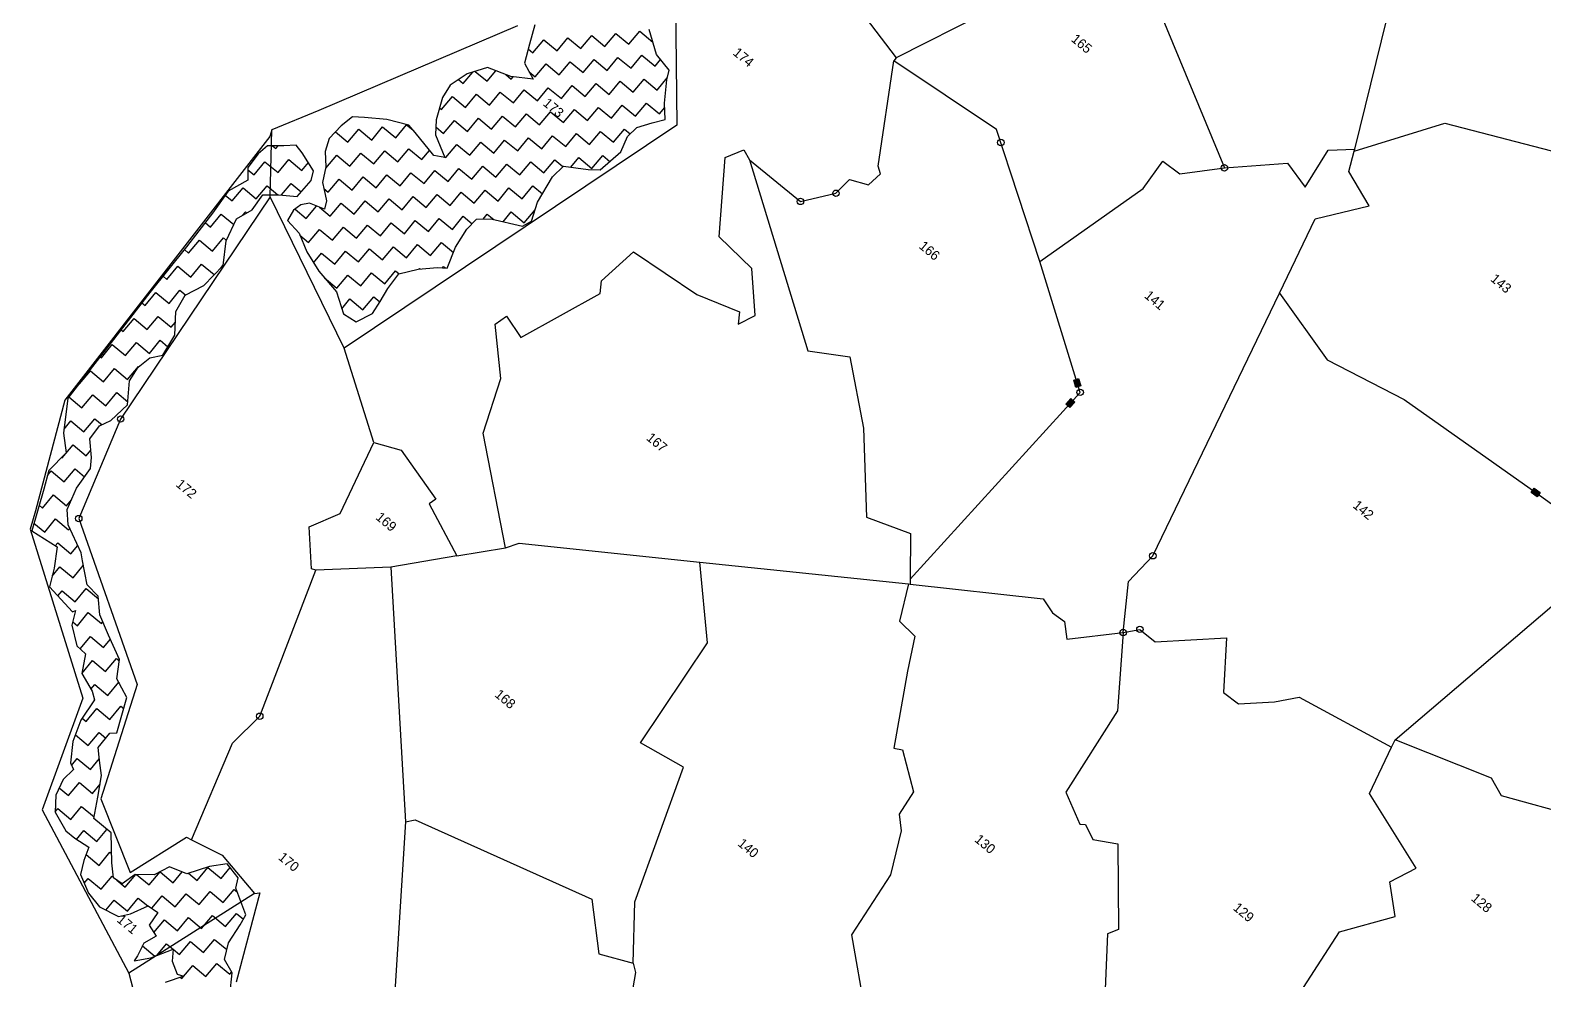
# Model space of a CAD drawing. Header units: metres. Extents: x 316400 to 324250, y 1868140 to 1873603.
# Drawn here: x 316595 to 318196, y 1869089 to 1870093 of the extents above; entities that cross this region are included whole.
import ezdxf

# ---------------------------------------------------------------- set-up
doc = ezdxf.new("R2010")
doc.units = ezdxf.units.M
for name, color, linetype in [('POLY_HATCH', 12, 'Continuous'), ('POLY_PARCEL', 6, 'Continuous'), ('TEXT_PARCEL', 7, 'Continuous'), ('V_BOUND_LINE', 7, 'Continuous')]:
    doc.layers.add(name, color=color, linetype=linetype)
doc.styles.add('TEXT_MAP', font='')
doc.styles.get('TEXT_MAP').set_extended_font_data('Kruti Dev 050')

msp = doc.modelspace()

# ---------------------------------------------------------------- hatches: boundary and pattern name
for points in [[(317700.8, 1869715.5), (317706, 1869717.1), (317703.7, 1869724.7), (317698.5, 1869723.1)], [(317690.3, 1869697.8), (317694.4, 1869694.1), (317699.7, 1869700), (317695.6, 1869703.7)], [(318188.7, 1869599.6), (318192, 1869604.1), (318185.6, 1869608.7), (318182.4, 1869604.3)]]:
    msp.add_hatch(color=256).paths.add_polyline_path(points)

# ---------------------------------------------------------------- linework, layer by layer
for p, q in [((317698.5, 1869723.1), (317703.7, 1869724.7)), ((317700.8, 1869715.5), (317698.5, 1869723.1)), ((317706, 1869717.1), (317700.8, 1869715.5)), ((317703.7, 1869724.7), (317706, 1869717.1)), ((317690.3, 1869697.8), (317695.6, 1869703.7)), ((317694.4, 1869694.1), (317690.3, 1869697.8)), ((317699.7, 1869700), (317694.4, 1869694.1)), ((317695.6, 1869703.7), (317699.7, 1869700)), ((318182.4, 1869604.3), (318185.6, 1869608.7)), ((318188.7, 1869599.6), (318182.4, 1869604.3)), ((318185.6, 1869608.7), (318192, 1869604.1)), ((318192, 1869604.1), (318188.7, 1869599.6))]:
    msp.add_line(p, q)
for centre in [(317621.4, 1869974.6), (317857.9, 1869947.8), (317447, 1869920.9), (317409.4, 1869912.2), (317705.3, 1869710.2), (316690.3, 1869682), (316646, 1869576.7), (317782.2, 1869537.3), (317750.8, 1869456), (317768.5, 1869459.4), (316837.5, 1869367.5)]:
    msp.add_circle(centre, 3.38)
at = {"layer": 'POLY_HATCH'}
for p, q in [((317128.6, 1870099), (317122.7, 1870078.8)), ((317257.1, 1870067.7), (317249.4, 1870094.3)), ((317122.7, 1870078.8), (317117.5, 1870058.4)), ((317270.7, 1870051.2), (317257.1, 1870067.7)), ((317056.7, 1870047.3), (317039, 1870035.4)), ((317078.5, 1870053.9), (317056.7, 1870047.3)), ((317103.1, 1870044.4), (317078.5, 1870053.9)), ((317117.5, 1870058.4), (317126.8, 1870041.5)), ((317268.1, 1870041), (317270.7, 1870051.2)), ((317039, 1870035.4), (317030.6, 1870022.2)), ((317126.8, 1870041.5), (317103.1, 1870044.4)), ((317265.7, 1870016.3), (317268.1, 1870041)), ((317030.6, 1870022.2), (317023.9, 1869998.5)), ((317266.2, 1869999), (317265.7, 1870016.3)), ((316935.5, 1870001.9), (316923.6, 1869992.3)), ((316948.4, 1870001), (316935.5, 1870001.9)), ((316972, 1869998.8), (316948.4, 1870001)), ((316995.3, 1869993.1), (316972, 1869998.8)), ((317023.9, 1869998.5), (317023.2, 1869982.8)), ((317252.7, 1869995.3), (317266.2, 1869999)), ((316923.6, 1869992.3), (316911, 1869978.8)), ((317001.7, 1869985.2), (316995.3, 1869993.1)), ((317021.6, 1869960.7), (317001.7, 1869985.2)), ((317023.2, 1869982.8), (317033.2, 1869958.9)), ((317226.3, 1869980.8), (317236.4, 1869990.6)), ((317236.4, 1869990.6), (317252.7, 1869995.3)), ((316845.5, 1869971.1), (316835.6, 1869962.5)), ((316862.9, 1869970.9), (316845.5, 1869971.1)), ((316876, 1869971.8), (316862.9, 1869970.9)), ((316882.4, 1869963.8), (316876, 1869971.8)), ((316911, 1869978.8), (316906.8, 1869965)), ((317219.3, 1869964.6), (317226.3, 1869980.8)), ((316835.6, 1869962.5), (316824.9, 1869948)), ((316894.4, 1869944.7), (316882.4, 1869963.8)), ((316906.8, 1869965), (316907.5, 1869948.7)), ((317033.2, 1869958.9), (317021.6, 1869960.7)), ((317147.2, 1869938.4), (317158.6, 1869949.7)), ((317158.6, 1869949.7), (317184.9, 1869946)), ((317197.7, 1869945.8), (317219.3, 1869964.6)), ((316825, 1869934.9), (316804.1, 1869923)), ((316824.9, 1869948), (316825, 1869934.9)), ((316877.1, 1869917.6), (316891.8, 1869934.5)), ((316891.8, 1869934.5), (316894.4, 1869944.7)), ((316907.5, 1869948.7), (316903.7, 1869932.4)), ((317131.2, 1869911.4), (317147.2, 1869938.4)), ((317184.9, 1869946), (317197.7, 1869945.8)), ((316804.1, 1869923), (316787.4, 1869899.9)), ((316829.5, 1869903.5), (316840.6, 1869919.2)), ((316840.6, 1869919.2), (316857.7, 1869919.3)), ((316857.7, 1869919.3), (316857.7, 1869919.3)), ((316857.7, 1869919.3), (316877.1, 1869917.6)), ((316903.7, 1869932.4), (316905.5, 1869924.4)), ((316905.5, 1869924.4), (316908.2, 1869912.9)), ((316813, 1869893.8), (316829.5, 1869903.5)), ((316873.1, 1869903), (316866.9, 1869892.1)), ((316880.9, 1869908.7), (316873.1, 1869903)), ((316890, 1869910.4), (316880.9, 1869908.7)), ((316906.1, 1869903.9), (316890, 1869910.4)), ((316908.2, 1869912.9), (316906.1, 1869903.9)), ((317124.9, 1869891.3), (317131.2, 1869911.4)), ((316787.4, 1869899.9), (316773.1, 1869881.2)), ((316802, 1869870.4), (316813, 1869893.8)), ((316866.9, 1869892.1), (316879.1, 1869878.7)), ((317056.6, 1869882.9), (317066.6, 1869893.4)), ((317066.6, 1869893.4), (317081.8, 1869893.7)), ((317081.8, 1869893.7), (317115.4, 1869886.2)), ((317115.4, 1869886.2), (317124.9, 1869891.3)), ((316773.1, 1869881.2), (316760.1, 1869864.1)), ((316798.6, 1869844.6), (316802, 1869870.4)), ((316879.1, 1869878.7), (316887.3, 1869858.8)), ((317044.5, 1869863.8), (317056.6, 1869882.9)), ((316760.1, 1869864.1), (316721.3, 1869815.9)), ((316887.3, 1869858.8), (316899.8, 1869838.6)), ((317035.8, 1869841.7), (317044.5, 1869863.8)), ((316778.2, 1869823.2), (316798.6, 1869844.6)), ((316899.8, 1869838.6), (316918.5, 1869816.5)), ((316984.5, 1869835.6), (317005, 1869840.7)), ((317005, 1869840.7), (317025.4, 1869842.5)), ((317025.4, 1869842.5), (317035.8, 1869841.7)), ((316758.6, 1869812.9), (316778.2, 1869823.2)), ((316972.8, 1869820), (316984.5, 1869835.6)), ((316721.3, 1869815.9), (316680.3, 1869762.9)), ((316748.8, 1869795.7), (316758.6, 1869812.9)), ((316918.5, 1869816.5), (316925.9, 1869793.4)), ((316956.8, 1869793.7), (316964.8, 1869806.5)), ((316964.8, 1869806.5), (316972.8, 1869820)), ((316747.5, 1869770.8), (316748.8, 1869795.7)), ((316925.9, 1869793.4), (316939.5, 1869784.7)), ((316939.5, 1869784.7), (316956.8, 1869793.7)), ((316680.3, 1869762.9), (316634.5, 1869704.1)), ((316735, 1869749.6), (316747.5, 1869770.8)), ((316708.8, 1869736.9), (316721, 1869746.9)), ((316721, 1869746.9), (316735, 1869749.6)), ((316699.8, 1869722.3), (316708.8, 1869736.9)), ((316697.5, 1869696.9), (316699.8, 1869722.3)), ((316634.5, 1869704.1), (316629.8, 1869667.2)), ((316679.9, 1869680.4), (316697.5, 1869696.9)), ((316667.9, 1869674.7), (316679.9, 1869680.4)), ((316629.8, 1869667.2), (316632.5, 1869646.1)), ((316657.8, 1869661), (316667.9, 1869674.7)), ((316632.5, 1869646.1), (316614.3, 1869627.5)), ((316659.6, 1869641.3), (316657.8, 1869661)), ((316643.7, 1869609), (316658.5, 1869629.8)), ((316658.5, 1869629.8), (316659.6, 1869641.3)), ((316614.3, 1869627.5), (316609, 1869607.8)), ((316609, 1869607.8), (316596.3, 1869563.7)), ((316633.8, 1869586.1), (316643.7, 1869609)), ((316634.8, 1869570.2), (316633.8, 1869586.1)), ((316648.7, 1869540.5), (316634.8, 1869570.2)), ((316596.3, 1869563.7), (316623.1, 1869546.6)), ((316623.1, 1869546.6), (316619.8, 1869524)), ((316649.9, 1869531.8), (316648.7, 1869540.5)), ((316619.8, 1869524), (316615.2, 1869504.4)), ((316655, 1869506.7), (316649.9, 1869531.8)), ((316615.2, 1869504.4), (316639.2, 1869477.8)), ((316666.4, 1869494.6), (316655, 1869506.7)), ((316668.2, 1869474.9), (316666.4, 1869494.6)), ((316642.6, 1869479.5), (316638.7, 1869463.9)), ((316639.2, 1869477.8), (316642.6, 1869479.5)), ((316677.6, 1869453.3), (316668.2, 1869474.9)), ((316638.7, 1869463.9), (316643.9, 1869442)), ((316689.2, 1869427.4), (316677.6, 1869453.3)), ((316643.9, 1869442), (316653.2, 1869433.6)), ((316653.2, 1869433.6), (316649.4, 1869412.7)), ((316686.4, 1869406.9), (316689.2, 1869427.4)), ((316649.4, 1869412.7), (316660, 1869394.1)), ((316696.7, 1869387.3), (316686.4, 1869406.9)), ((316660, 1869394.1), (316662.8, 1869384.8)), ((316662.8, 1869384.8), (316648.1, 1869363.2)), ((316686.3, 1869349.8), (316696.7, 1869387.3)), ((316648.1, 1869363.2), (316639.8, 1869340.8)), ((316666.4, 1869334.5), (316678.9, 1869349.5)), ((316678.9, 1869349.5), (316686.3, 1869349.8)), ((316639.8, 1869340.8), (316637.2, 1869318.2)), ((316668, 1869320.8), (316666.4, 1869334.5)), ((316640.4, 1869311), (316629.6, 1869300.5)), ((316637.2, 1869318.2), (316640.4, 1869311)), ((316670.2, 1869304.7), (316668, 1869320.8)), ((316629.6, 1869300.5), (316621.6, 1869283.8)), ((316666.3, 1869281.7), (316670.2, 1869304.7)), ((316621.6, 1869283.8), (316621, 1869266)), ((316662, 1869259.3), (316666.3, 1869281.7)), ((316621, 1869266), (316632.4, 1869246.1)), ((316632.4, 1869246.1), (316641.7, 1869238.4)), ((316680.4, 1869244), (316662, 1869259.3)), ((316641.7, 1869238.4), (316656.7, 1869229.1)), ((316656.7, 1869229.1), (316651.3, 1869214.8)), ((316680.8, 1869212.4), (316680.4, 1869244)), ((316651.3, 1869214.8), (316648, 1869199.9)), ((316648, 1869199.9), (316656.2, 1869180.1)), ((316682.6, 1869196.6), (316680.8, 1869212.4)), ((316705.7, 1869200.1), (316692, 1869190)), ((316725.6, 1869199.8), (316705.7, 1869200.1)), ((316741.8, 1869208.3), (316725.6, 1869199.8)), ((316760.3, 1869200.8), (316741.8, 1869208.3)), ((316784.4, 1869208.6), (316760.3, 1869200.8)), ((316803, 1869211.3), (316784.4, 1869208.6)), ((316814.6, 1869196.4), (316803, 1869211.3)), ((316692, 1869190), (316682.6, 1869196.6)), ((316812.1, 1869185.5), (316814.6, 1869196.4)), ((316822.7, 1869157.5), (316812.1, 1869185.5)), ((316656.2, 1869180.1), (316667.8, 1869165.9)), ((316667.8, 1869165.9), (316687.9, 1869155.6)), ((316700.7, 1869158.5), (316719.5, 1869167)), ((316719.5, 1869167), (316729.7, 1869159.7)), ((316687.9, 1869155.6), (316700.7, 1869158.5)), ((316729.7, 1869159.7), (316720.6, 1869146.5)), ((316816.9, 1869146.7), (316822.7, 1869157.5)), ((316727.8, 1869134.7), (316714.9, 1869127.2)), ((316720.6, 1869146.5), (316727.8, 1869134.7)), ((316804.4, 1869127.8), (316816.9, 1869146.7)), ((316714.9, 1869127.2), (316708, 1869114.1)), ((316722.4, 1869111.9), (316745.7, 1869121.1)), ((316745.7, 1869121.1), (316744.7, 1869108.2)), ((316800, 1869110), (316804.4, 1869127.8)), ((316708, 1869114.1), (316704.6, 1869108.5)), ((316704.6, 1869108.5), (316722.4, 1869111.9)), ((316744.7, 1869108.2), (316750.2, 1869094.5)), ((316808.4, 1869095.9), (316800, 1869110)), ((316757.1, 1869092.6), (316737.5, 1869085.9)), ((316750.2, 1869094.5), (316757.1, 1869092.6)), ((316805.9, 1869072.6), (316808.4, 1869095.9))]:
    msp.add_line(p, q, dxfattribs=at)
at = {"layer": 'POLY_HATCH', "linetype": 'Continuous'}
for p, q in [((317126.5, 1870069.4), (317138.1, 1870083.2)), ((317138.1, 1870083.2), (317151.9, 1870071.7)), ((317151.9, 1870071.7), (317163.4, 1870085.5)), ((317163.4, 1870085.5), (317177.2, 1870074)), ((317177.2, 1870074), (317188.8, 1870087.8)), ((317188.8, 1870087.8), (317202.6, 1870076.3)), ((317202.6, 1870076.3), (317214.1, 1870090.1)), ((317214.1, 1870090.1), (317228, 1870078.6)), ((317228, 1870078.6), (317239.5, 1870092.4)), ((317239.5, 1870092.4), (317253.3, 1870080.9)), ((317121.4, 1870073.7), (317126.5, 1870069.4)), ((317179.5, 1870048.6), (317191.1, 1870062.4)), ((317191.1, 1870062.4), (317204.9, 1870050.9)), ((317204.9, 1870050.9), (317216.4, 1870064.7)), ((317216.4, 1870064.7), (317230.3, 1870053.2)), ((317230.3, 1870053.2), (317241.8, 1870067)), ((317241.8, 1870067), (317255.6, 1870055.5)), ((317255.6, 1870055.5), (317261.4, 1870062.5)), ((317052.7, 1870037.1), (317062.7, 1870049.1)), ((317065.5, 1870049.9), (317078.1, 1870039.4)), ((317078.1, 1870039.4), (317087.3, 1870050.5)), ((317097.9, 1870046.4), (317103.5, 1870041.7)), ((317122.6, 1870049.2), (317128.8, 1870044)), ((317128.8, 1870044), (317140.4, 1870057.8)), ((317140.4, 1870057.8), (317154.2, 1870046.3)), ((317154.2, 1870046.3), (317165.7, 1870060.1)), ((317165.7, 1870060.1), (317179.5, 1870048.6)), ((317047.8, 1870041.3), (317052.7, 1870037.1)), ((317103.5, 1870041.7), (317105.4, 1870044.1)), ((317105.8, 1870016.4), (317117.3, 1870030.2)), ((317117.3, 1870030.2), (317131.1, 1870018.7)), ((317131.1, 1870018.7), (317142.6, 1870032.5)), ((317142.6, 1870032.5), (317156.5, 1870021)), ((317156.5, 1870021), (317168, 1870034.8)), ((317168, 1870034.8), (317181.8, 1870023.3)), ((317181.8, 1870023.3), (317193.4, 1870037.1)), ((317193.4, 1870037.1), (317207.2, 1870025.5)), ((317207.2, 1870025.5), (317218.7, 1870039.4)), ((317218.7, 1870039.4), (317232.6, 1870027.8)), ((317232.6, 1870027.8), (317244.1, 1870041.7)), ((317244.1, 1870041.7), (317257.9, 1870030.1)), ((317257.9, 1870030.1), (317268.6, 1870042.9)), ((317029.7, 1870009.5), (317041.2, 1870023.3)), ((317041.2, 1870023.3), (317055, 1870011.8)), ((317055, 1870011.8), (317066.6, 1870025.6)), ((317066.6, 1870025.6), (317080.4, 1870014.1)), ((317080.4, 1870014.1), (317091.9, 1870027.9)), ((317091.9, 1870027.9), (317105.8, 1870016.4)), ((317209.5, 1870000.2), (317221, 1870014)), ((317221, 1870014), (317234.8, 1870002.5)), ((317234.8, 1870002.5), (317246.4, 1870016.3)), ((317246.4, 1870016.3), (317260.2, 1870004.8)), ((317027.5, 1870011.3), (317029.7, 1870009.5)), ((317032, 1869984.1), (317043.5, 1869998)), ((317043.5, 1869998), (317057.3, 1869986.4)), ((317057.3, 1869986.4), (317068.9, 1870000.2)), ((317068.9, 1870000.2), (317082.7, 1869988.7)), ((317082.7, 1869988.7), (317094.2, 1870002.5)), ((317094.2, 1870002.5), (317108.1, 1869991)), ((317108.1, 1869991), (317119.6, 1870004.8)), ((317119.6, 1870004.8), (317133.4, 1869993.3)), ((317133.4, 1869993.3), (317144.9, 1870007.1)), ((317144.9, 1870007.1), (317158.8, 1869995.6)), ((317158.8, 1869995.6), (317170.3, 1870009.4)), ((317170.3, 1870009.4), (317184.1, 1869997.9)), ((317184.1, 1869997.9), (317195.7, 1870011.7)), ((317195.7, 1870011.7), (317209.5, 1870000.2)), ((317260.2, 1870004.8), (317265.8, 1870011.5)), ((316917.5, 1869985.8), (316930.5, 1869974.9)), ((316930.5, 1869974.9), (316942.1, 1869988.8)), ((316942.1, 1869988.8), (316955.9, 1869977.2)), ((316955.9, 1869977.2), (316967.4, 1869991.1)), ((316967.4, 1869991.1), (316981.3, 1869979.5)), ((316981.3, 1869979.5), (316992.8, 1869993.4)), ((316992.8, 1869993.4), (316999.7, 1869987.6)), ((317023.6, 1869991.2), (317032, 1869984.1)), ((317135.7, 1869967.9), (317147.2, 1869981.8)), ((317147.2, 1869981.8), (317161.1, 1869970.2)), ((317161.1, 1869970.2), (317172.6, 1869984.1)), ((317172.6, 1869984.1), (317186.4, 1869972.5)), ((317186.4, 1869972.5), (317198, 1869986.4)), ((317198, 1869986.4), (317211.8, 1869974.8)), ((317211.8, 1869974.8), (317223.3, 1869988.7)), ((317223.3, 1869988.7), (317229.3, 1869983.7)), ((316850.8, 1869971.1), (316854.5, 1869968.1)), ((316854.5, 1869968.1), (316856.9, 1869971)), ((316958.2, 1869951.9), (316969.7, 1869965.7)), ((316969.7, 1869965.7), (316983.6, 1869954.2)), ((316983.6, 1869954.2), (316995.1, 1869968)), ((316995.1, 1869968), (317008.9, 1869956.5)), ((317008.9, 1869956.5), (317017.1, 1869966.3)), ((317034.3, 1869958.8), (317045.8, 1869972.6)), ((317045.8, 1869972.6), (317059.6, 1869961.1)), ((317059.6, 1869961.1), (317071.2, 1869974.9)), ((317071.2, 1869974.9), (317085, 1869963.4)), ((317085, 1869963.4), (317096.5, 1869977.2)), ((317096.5, 1869977.2), (317110.4, 1869965.7)), ((317110.4, 1869965.7), (317121.9, 1869979.5)), ((317121.9, 1869979.5), (317135.7, 1869967.9)), ((316831.4, 1869940.4), (316842.9, 1869954.2)), ((316842.9, 1869954.2), (316856.8, 1869942.7)), ((316856.8, 1869942.7), (316868.3, 1869956.5)), ((316868.3, 1869956.5), (316882.1, 1869945)), ((316882.1, 1869945), (316889, 1869953.3)), ((316907.5, 1869947.3), (316919, 1869961.1)), ((316919, 1869961.1), (316932.8, 1869949.6)), ((316932.8, 1869949.6), (316944.4, 1869963.4)), ((316944.4, 1869963.4), (316958.2, 1869951.9)), ((317032.7, 1869960.1), (317034.3, 1869958.8)), ((317061.9, 1869935.7), (317073.5, 1869949.5)), ((317073.5, 1869949.5), (317087.3, 1869938)), ((317087.3, 1869938), (317098.8, 1869951.8)), ((317098.8, 1869951.8), (317112.6, 1869940.3)), ((317112.6, 1869940.3), (317124.2, 1869954.1)), ((317124.2, 1869954.1), (317138, 1869942.6)), ((317138, 1869942.6), (317149.5, 1869956.4)), ((317149.5, 1869956.4), (317158.2, 1869949.2)), ((317166.5, 1869948.6), (317174.9, 1869958.7)), ((317174.9, 1869958.7), (317188.7, 1869947.2)), ((317188.7, 1869947.2), (317200.3, 1869961)), ((317200.3, 1869961), (317207.9, 1869954.6)), ((316824.9, 1869945.8), (316831.4, 1869940.4)), ((316907.3, 1869947.5), (316907.5, 1869947.3)), ((316909.8, 1869921.9), (316921.3, 1869935.8)), ((316921.3, 1869935.8), (316935.1, 1869924.2)), ((316935.1, 1869924.2), (316946.7, 1869938.1)), ((316946.7, 1869938.1), (316960.5, 1869926.5)), ((316960.5, 1869926.5), (316972, 1869940.4)), ((316972, 1869940.4), (316985.9, 1869928.8)), ((316985.9, 1869928.8), (316997.4, 1869942.6)), ((316997.4, 1869942.6), (317011.2, 1869931.1)), ((317011.2, 1869931.1), (317022.7, 1869944.9)), ((317022.7, 1869944.9), (317036.6, 1869933.4)), ((317036.6, 1869933.4), (317048.1, 1869947.2)), ((317048.1, 1869947.2), (317061.9, 1869935.7)), ((316801, 1869918.8), (316808.3, 1869912.8)), ((316808.3, 1869912.8), (316819.9, 1869926.6)), ((316819.9, 1869926.6), (316833.7, 1869915)), ((316833.7, 1869915), (316845.2, 1869928.9)), ((316845.2, 1869928.9), (316856.7, 1869919.3)), ((316860.5, 1869919.1), (316870.6, 1869931.2)), ((316870.6, 1869931.2), (316881.2, 1869922.3)), ((316905.2, 1869925.8), (316909.8, 1869921.9)), ((317013.5, 1869905.8), (317025, 1869919.6)), ((317025, 1869919.6), (317038.9, 1869908.1)), ((317038.9, 1869908.1), (317050.4, 1869921.9)), ((317050.4, 1869921.9), (317064.2, 1869910.3)), ((317064.2, 1869910.3), (317075.8, 1869924.2)), ((317075.8, 1869924.2), (317089.6, 1869912.6)), ((317089.6, 1869912.6), (317101.1, 1869926.5)), ((317101.1, 1869926.5), (317114.9, 1869914.9)), ((317114.9, 1869914.9), (317126.5, 1869928.8)), ((317126.5, 1869928.8), (317136.6, 1869920.4)), ((316874.8, 1869904.2), (316886.7, 1869894.3)), ((316886.7, 1869894.3), (316897.6, 1869907.3)), ((316900.7, 1869906.1), (316912.1, 1869896.6)), ((316912.1, 1869896.6), (316923.6, 1869910.4)), ((316923.6, 1869910.4), (316937.4, 1869898.9)), ((316937.4, 1869898.9), (316949, 1869912.7)), ((316949, 1869912.7), (316962.8, 1869901.2)), ((316962.8, 1869901.2), (316974.3, 1869915)), ((316974.3, 1869915), (316988.1, 1869903.5)), ((316988.1, 1869903.5), (316999.7, 1869917.3)), ((316999.7, 1869917.3), (317013.5, 1869905.8)), ((317117.2, 1869889.6), (317128.7, 1869903.3)), ((316779.7, 1869889.8), (316785.3, 1869885.1)), ((316785.3, 1869885.1), (316796.8, 1869898.9)), ((316796.8, 1869898.9), (316810.1, 1869887.8)), ((316818.8, 1869897.2), (316822.2, 1869901.2)), ((316822.2, 1869901.2), (316823.6, 1869900)), ((316939.7, 1869873.5), (316951.3, 1869887.3)), ((316951.3, 1869887.3), (316965.1, 1869875.8)), ((316965.1, 1869875.8), (316976.6, 1869889.6)), ((316976.6, 1869889.6), (316990.4, 1869878.1)), ((316990.4, 1869878.1), (317002, 1869891.9)), ((317002, 1869891.9), (317015.8, 1869880.4)), ((317015.8, 1869880.4), (317027.3, 1869894.2)), ((317027.3, 1869894.2), (317041.2, 1869882.7)), ((317041.2, 1869882.7), (317052.7, 1869896.5)), ((317052.7, 1869896.5), (317062.1, 1869888.7)), ((317073.7, 1869893.6), (317078.1, 1869898.8)), ((317078.1, 1869898.8), (317085, 1869893)), ((317094.8, 1869890.8), (317103.4, 1869901.1)), ((317103.4, 1869901.1), (317117.2, 1869889.6)), ((316762.2, 1869857.4), (316773.8, 1869871.3)), ((316773.8, 1869871.3), (316787.6, 1869859.7)), ((316787.6, 1869859.7), (316799.1, 1869873.6)), ((316799.1, 1869873.6), (316802.2, 1869871)), ((316880, 1869876.4), (316889, 1869868.9)), ((316889, 1869868.9), (316900.5, 1869882.7)), ((316900.5, 1869882.7), (316914.4, 1869871.2)), ((316914.4, 1869871.2), (316925.9, 1869885)), ((316925.9, 1869885), (316939.7, 1869873.5)), ((316757.8, 1869861.2), (316762.2, 1869857.4)), ((316894.4, 1869847.3), (316902.8, 1869857.4)), ((316902.8, 1869857.4), (316916.7, 1869845.9)), ((316916.7, 1869845.9), (316928.2, 1869859.7)), ((316928.2, 1869859.7), (316942, 1869848.2)), ((316942, 1869848.2), (316953.6, 1869862)), ((316953.6, 1869862), (316967.4, 1869850.4)), ((316967.4, 1869850.4), (316978.9, 1869864.3)), ((316978.9, 1869864.3), (316992.7, 1869852.7)), ((316992.7, 1869852.7), (317004.3, 1869866.6)), ((317004.3, 1869866.6), (317018.1, 1869855)), ((317018.1, 1869855), (317029.6, 1869868.9)), ((317029.6, 1869868.9), (317042.3, 1869858.3)), ((316739.2, 1869829.8), (316750.7, 1869843.6)), ((316750.7, 1869843.6), (316764.5, 1869832.1)), ((316764.5, 1869832.1), (316776, 1869845.9)), ((316776, 1869845.9), (316789.3, 1869834.8)), ((316796.7, 1869842.5), (316798.7, 1869844.9)), ((316969.7, 1869825.1), (316981.2, 1869838.9)), ((316981.2, 1869838.9), (316985, 1869835.7)), ((317006.2, 1869840.8), (317006.6, 1869841.2)), ((317006.6, 1869841.2), (317007, 1869840.9)), ((317030.7, 1869842.1), (317031.9, 1869843.5)), ((317031.9, 1869843.5), (317033.9, 1869841.8)), ((316735.2, 1869833.1), (316739.2, 1869829.8)), ((316906, 1869831.4), (316919, 1869820.5)), ((316919, 1869820.5), (316930.5, 1869834.3)), ((316930.5, 1869834.3), (316944.3, 1869822.8)), ((316944.3, 1869822.8), (316955.8, 1869836.6)), ((316955.8, 1869836.6), (316969.7, 1869825.1)), ((316716.1, 1869802.1), (316727.6, 1869816)), ((316727.6, 1869816), (316741.5, 1869804.4)), ((316741.5, 1869804.4), (316753, 1869818.3)), ((316753, 1869818.3), (316759.1, 1869813.2)), ((316924.2, 1869798.7), (316932.8, 1869809)), ((316932.8, 1869809), (316946.6, 1869797.4)), ((316946.6, 1869797.4), (316958.1, 1869811.3)), ((316958.1, 1869811.3), (316964.5, 1869806)), ((316712.8, 1869804.9), (316716.1, 1869802.1)), ((316718.4, 1869776.8), (316729.9, 1869790.6)), ((316729.9, 1869790.6), (316743.7, 1869779.1)), ((316690.7, 1869776.4), (316693, 1869774.5)), ((316693, 1869774.5), (316704.6, 1869788.3)), ((316704.6, 1869788.3), (316718.4, 1869776.8)), ((316743.7, 1869779.1), (316748.2, 1869784.4)), ((316670, 1869746.8), (316681.5, 1869760.7)), ((316681.5, 1869760.7), (316695.3, 1869749.1)), ((316695.3, 1869749.1), (316706.9, 1869763)), ((316706.9, 1869763), (316720.7, 1869751.4)), ((316720.7, 1869751.4), (316732.2, 1869765.3)), ((316732.2, 1869765.3), (316740.3, 1869758.5)), ((316668.6, 1869747.9), (316670, 1869746.8)), ((316646.9, 1869719.2), (316658.4, 1869733)), ((316658.4, 1869733), (316672.3, 1869721.5)), ((316672.3, 1869721.5), (316683.8, 1869735.3)), ((316683.8, 1869735.3), (316697.6, 1869723.8)), ((316697.6, 1869723.8), (316709.2, 1869737.6)), ((316709.2, 1869737.6), (316709.4, 1869737.4)), ((316646.5, 1869719.5), (316646.9, 1869719.2)), ((316674.6, 1869696.1), (316686.1, 1869709.9)), ((316686.1, 1869709.9), (316697.8, 1869700.2)), ((316635.4, 1869705.3), (316649.2, 1869693.8)), ((316649.2, 1869693.8), (316660.7, 1869707.6)), ((316660.7, 1869707.6), (316674.6, 1869696.1)), ((316630.4, 1869671.2), (316637.7, 1869680)), ((316637.7, 1869680), (316651.5, 1869668.5)), ((316651.5, 1869668.5), (316663, 1869682.3)), ((316663, 1869682.3), (316670.6, 1869676)), ((316628.4, 1869640.8), (316640, 1869654.6)), ((316640, 1869654.6), (316653.8, 1869643.1)), ((316653.8, 1869643.1), (316658.9, 1869649.2)), ((316627.8, 1869641.3), (316628.4, 1869640.8)), ((316630.7, 1869615.5), (316642.3, 1869629.3)), ((316642.3, 1869629.3), (316652.2, 1869620.9)), ((316612.8, 1869622.1), (316616.9, 1869627)), ((316616.9, 1869627), (316630.7, 1869615.5)), ((316607.7, 1869587.8), (316619.2, 1869601.6)), ((316619.2, 1869601.6), (316633, 1869590.1)), ((316604.1, 1869590.8), (316607.7, 1869587.8)), ((316633, 1869590.1), (316638.3, 1869596.4)), ((316598.6, 1869571.9), (316610, 1869562.4)), ((316610, 1869562.4), (316621.5, 1869576.3)), ((316621.5, 1869576.3), (316635.3, 1869564.7)), ((316635.3, 1869564.7), (316636.6, 1869566.3)), ((316621.2, 1869547.8), (316623.8, 1869550.9)), ((316623.8, 1869550.9), (316637.6, 1869539.4)), ((316637.6, 1869539.4), (316645.1, 1869548.3)), ((316617.8, 1869515.7), (316626.1, 1869525.6)), ((316626.1, 1869525.6), (316639.9, 1869514)), ((316639.9, 1869514), (316650.8, 1869527.1)), ((316642.2, 1869488.7), (316653.7, 1869502.5)), ((316653.7, 1869502.5), (316666.7, 1869491.7)), ((316623.9, 1869494.8), (316628.4, 1869500.2)), ((316628.4, 1869500.2), (316642.2, 1869488.7)), ((316644.5, 1869463.3), (316656, 1869477.1)), ((316656, 1869477.1), (316669.9, 1869465.6)), ((316639.6, 1869467.4), (316644.5, 1869463.3)), ((316669.9, 1869465.6), (316671.4, 1869467.5)), ((316647.5, 1869438.8), (316658.3, 1869451.8)), ((316658.3, 1869451.8), (316672.2, 1869440.2)), ((316672.2, 1869440.2), (316679.5, 1869449.1)), ((316649.5, 1869413.1), (316660.6, 1869426.4)), ((316660.6, 1869426.4), (316674.4, 1869414.9)), ((316674.4, 1869414.9), (316686, 1869428.7)), ((316686, 1869428.7), (316689, 1869426.2)), ((316658.8, 1869396.2), (316662.9, 1869401.1)), ((316662.9, 1869401.1), (316676.7, 1869389.5)), ((316676.7, 1869389.5), (316688.3, 1869403.4)), ((316688.3, 1869403.4), (316688.3, 1869403.3)), ((316653.7, 1869361.9), (316665.2, 1869375.7)), ((316665.2, 1869375.7), (316679, 1869364.2)), ((316679, 1869364.2), (316690.6, 1869378)), ((316690.6, 1869378), (316693.5, 1869375.6)), ((316649.5, 1869365.3), (316653.7, 1869361.9)), ((316642.4, 1869347.8), (316656, 1869336.5)), ((316656, 1869336.5), (316667.5, 1869350.3)), ((316667.5, 1869350.3), (316674.6, 1869344.4)), ((316638.4, 1869315.5), (316644.4, 1869322.7)), ((316644.4, 1869322.7), (316658.3, 1869311.2)), ((316658.3, 1869311.2), (316667.8, 1869322.6)), ((316635.2, 1869283.5), (316646.7, 1869297.3)), ((316646.7, 1869297.3), (316660.6, 1869285.8)), ((316660.6, 1869285.8), (316668.6, 1869295.5)), ((316625.4, 1869291.7), (316635.2, 1869283.5)), ((316621.1, 1869266.5), (316623.7, 1869269.7)), ((316623.7, 1869269.7), (316637.5, 1869258.1)), ((316637.5, 1869258.1), (316649, 1869272)), ((316649, 1869272), (316662.3, 1869260.9)), ((316643.5, 1869237.2), (316651.3, 1869246.6)), ((316651.3, 1869246.6), (316665.2, 1869235.1)), ((316665.2, 1869235.1), (316675.8, 1869247.8)), ((316653.7, 1869221.2), (316667.4, 1869209.7)), ((316667.4, 1869209.7), (316679, 1869223.5)), ((316679, 1869223.5), (316680.7, 1869222.2)), ((316669.7, 1869184.4), (316681.3, 1869198.2)), ((316681.3, 1869198.2), (316682.5, 1869197.2)), ((316695.1, 1869186.7), (316706.3, 1869200.1)), ((316707.1, 1869200.1), (316720.5, 1869189)), ((316720.5, 1869189), (316732, 1869202.8)), ((316732, 1869202.8), (316745.8, 1869191.2)), ((316745.8, 1869191.2), (316755.4, 1869202.8)), ((316761.9, 1869201.3), (316771.2, 1869193.5)), ((316771.2, 1869193.5), (316782.7, 1869207.4)), ((316782.7, 1869207.4), (316796.5, 1869195.8)), ((316796.5, 1869195.8), (316806.1, 1869207.3)), ((316651.7, 1869190.9), (316655.9, 1869195.9)), ((316655.9, 1869195.9), (316669.7, 1869184.4)), ((316686.4, 1869193.9), (316695.1, 1869186.7)), ((316773.5, 1869168.2), (316785, 1869182)), ((316785, 1869182), (316798.8, 1869170.5)), ((316798.8, 1869170.5), (316810.4, 1869184.3)), ((316810.4, 1869184.3), (316813.5, 1869181.7)), ((316674.8, 1869162.3), (316683.6, 1869172.8)), ((316683.6, 1869172.8), (316697.4, 1869161.3)), ((316697.4, 1869161.3), (316708.9, 1869175.1)), ((316708.9, 1869175.1), (316719, 1869166.7)), ((316723.3, 1869164.3), (316734.3, 1869177.4)), ((316734.3, 1869177.4), (316748.1, 1869165.9)), ((316748.1, 1869165.9), (316759.6, 1869179.7)), ((316759.6, 1869179.7), (316773.5, 1869168.2)), ((316725.4, 1869138.6), (316736.6, 1869152.1)), ((316736.6, 1869152.1), (316750.4, 1869140.5)), ((316750.4, 1869140.5), (316761.9, 1869154.4)), ((316761.9, 1869154.4), (316775.8, 1869142.8)), ((316775.8, 1869142.8), (316787.3, 1869156.7)), ((316787.3, 1869156.7), (316801.1, 1869145.1)), ((316801.1, 1869145.1), (316812.7, 1869158.9)), ((316812.7, 1869158.9), (316820.1, 1869152.7)), ((316713.4, 1869124.3), (316713.5, 1869124.4)), ((316713.5, 1869124.4), (316726.6, 1869113.5)), ((316728.5, 1869114.3), (316738.9, 1869126.7)), ((316738.9, 1869126.7), (316745.7, 1869121)), ((316745.7, 1869121), (316752.7, 1869115.2)), ((316752.7, 1869115.2), (316764.2, 1869129)), ((316764.2, 1869129), (316778.1, 1869117.5)), ((316778.1, 1869117.5), (316789.6, 1869131.3)), ((316789.6, 1869131.3), (316802.6, 1869120.5)), ((316755, 1869089.8), (316766.5, 1869103.6)), ((316766.5, 1869103.6), (316780.4, 1869092.1)), ((316780.4, 1869092.1), (316791.9, 1869105.9)), ((316791.9, 1869105.9), (316805.7, 1869094.4)), ((316753.2, 1869091.3), (316755, 1869089.8)), ((316805.7, 1869094.4), (316807.8, 1869096.9))]:
    msp.add_line(p, q, dxfattribs=at)
at = {"layer": 'POLY_PARCEL'}
for p, q in [((317995.8, 1869967.7), (318077.7, 1870300.1)), ((317345.3, 1870282.4), (317510.6, 1870064.1)), ((317729, 1870259.1), (317857.9, 1869947.8)), ((317277.2, 1870122.2), (317278.5, 1869993)), ((317605.4, 1870112.1), (317510.6, 1870064.1)), ((317510.6, 1870064.1), (317508.1, 1870061.1)), ((317491.8, 1869949.7), (317508.1, 1870061.1)), ((317616.8, 1869988.3), (317508.1, 1870061.1)), ((316848.3, 1869917.2), (316850.3, 1869988)), ((317278.5, 1869993), (316926.8, 1869756.9)), ((317662.7, 1869848.6), (317616.8, 1869988.3)), ((317995.2, 1869965.4), (318091, 1869995.2)), ((318091, 1869995.2), (318222.9, 1869960.7)), ((317329.9, 1869958.8), (317349.5, 1869966.7)), ((317349.5, 1869966.7), (317355.6, 1869956.3)), ((317943.3, 1869927.4), (317967.7, 1869966.6)), ((317967.7, 1869966.6), (317995.8, 1869967.7)), ((317995.2, 1869965.4), (317995.8, 1869967.7)), ((317323.3, 1869874.7), (317329.9, 1869958.8)), ((317355.6, 1869956.3), (317409.4, 1869912.2)), ((317355.6, 1869956.3), (317417.3, 1869754.3)), ((317494.2, 1869941.4), (317491.8, 1869949.7)), ((317771.9, 1869925.9), (317792.8, 1869955)), ((317792.8, 1869955), (317810.7, 1869941.3)), ((317857.9, 1869947.8), (317924.6, 1869952.6)), ((317924.6, 1869952.6), (317943.3, 1869927.4)), ((317989.6, 1869944), (317995.2, 1869965.4)), ((317447, 1869920.9), (317461.4, 1869935.4)), ((317461.4, 1869935.4), (317481.3, 1869929.8)), ((317481.3, 1869929.8), (317494.2, 1869941.4)), ((317810.7, 1869941.3), (317857.9, 1869947.8)), ((318011.2, 1869907.7), (317989.6, 1869944)), ((317409.4, 1869912.2), (317447, 1869920.9)), ((317662.7, 1869848.6), (317771.9, 1869925.9)), ((316848.3, 1869917.2), (316690.3, 1869682)), ((316926.8, 1869756.9), (316848.3, 1869917.2)), ((317953.9, 1869894), (318011.2, 1869907.7)), ((317916.3, 1869815.3), (317953.9, 1869894)), ((317358, 1869841.4), (317323.3, 1869874.7)), ((317198.9, 1869828.3), (317232.8, 1869859)), ((317232.8, 1869859), (317299.9, 1869813.9)), ((317361.4, 1869791.6), (317358, 1869841.4)), ((317705.3, 1869710.2), (317662.7, 1869848.6)), ((317197.7, 1869814.7), (317198.9, 1869828.3)), ((317113.7, 1869768.4), (317197.7, 1869814.7)), ((317299.9, 1869813.9), (317345.1, 1869795.4)), ((317782.2, 1869537.3), (317916.3, 1869815.3)), ((317916.3, 1869815.3), (317966.7, 1869744.8)), ((317086.4, 1869782.3), (317098.6, 1869790.9)), ((317098.6, 1869790.9), (317113.7, 1869768.4)), ((317345.1, 1869795.4), (317343.4, 1869782.3)), ((317343.4, 1869782.3), (317361.4, 1869791.6)), ((317092.5, 1869724.7), (317086.4, 1869782.3)), ((316958.2, 1869657.1), (316926.8, 1869756.9)), ((317417.3, 1869754.3), (317461.7, 1869747.9)), ((317461.7, 1869747.9), (317476.2, 1869672.2)), ((317966.7, 1869744.8), (318047.9, 1869702.6)), ((317073.7, 1869667.2), (317092.5, 1869724.7)), ((317525.6, 1869512.6), (317705.3, 1869710.2)), ((318047.9, 1869702.6), (318187.2, 1869604.2)), ((316690.3, 1869682), (316646, 1869576.7)), ((317097.3, 1869545.8), (317073.7, 1869667.2)), ((317476.2, 1869672.2), (317479.2, 1869578.2)), ((316922.6, 1869581.9), (316958.2, 1869657.1)), ((316958.2, 1869657.1), (316986.9, 1869648.9)), ((316986.9, 1869648.9), (317023.8, 1869597.1)), ((318187.2, 1869604.2), (318230.8, 1869572.5)), ((316889.6, 1869567.8), (316922.6, 1869581.9)), ((317023.8, 1869597.1), (317016.8, 1869592.2)), ((317016.8, 1869592.2), (317045.9, 1869537.1)), ((316646, 1869576.7), (316707.6, 1869401)), ((316892.3, 1869523.3), (316889.6, 1869567.8)), ((317479.2, 1869578.2), (317526, 1869560.8)), ((317097.3, 1869545.8), (317111.7, 1869550.6)), ((317111.7, 1869550.6), (317303.1, 1869530.5)), ((317526, 1869560.8), (317525.6, 1869512.6)), ((317045.9, 1869537.1), (316976.2, 1869525.2)), ((317045.9, 1869537.1), (317097.3, 1869545.8)), ((317756.4, 1869510.2), (317782.2, 1869537.3)), ((318038.6, 1869342.6), (318268.2, 1869538.5)), ((316837.5, 1869367.5), (316896.6, 1869521.9)), ((316896.6, 1869521.9), (316892.3, 1869523.3)), ((316976.2, 1869525.2), (316896.6, 1869521.9)), ((316976.2, 1869525.2), (316991.5, 1869255.8)), ((317311.1, 1869445.1), (317303.1, 1869530.5)), ((317303.1, 1869530.5), (317523.7, 1869507.5)), ((317523.7, 1869507.5), (317514.3, 1869468)), ((317523.7, 1869507.5), (317525.5, 1869507.3)), ((317525.6, 1869512.6), (317525.5, 1869507.3)), ((317525.5, 1869507.3), (317666.3, 1869491.8)), ((317750.8, 1869456), (317756.4, 1869510.2)), ((317666.3, 1869491.8), (317676.1, 1869476.9)), ((317676.1, 1869476.9), (317688.9, 1869467.6)), ((317514.3, 1869468), (317530.6, 1869452.3)), ((317688.9, 1869467.6), (317691.3, 1869449)), ((317691.3, 1869449), (317750.8, 1869456)), ((317750.8, 1869456), (317744.9, 1869373.3)), ((317750.8, 1869456), (317768.5, 1869459.4)), ((317768.5, 1869459.4), (317784.8, 1869446.1)), ((317240.4, 1869339.3), (317311.1, 1869445.1)), ((317530.6, 1869452.3), (317522.8, 1869415.2)), ((317784.8, 1869446.1), (317860.1, 1869450.4)), ((317860.1, 1869450.4), (317856.8, 1869392.5)), ((317522.8, 1869415.2), (317508.2, 1869333.8)), ((316707.6, 1869401), (316669.4, 1869280.2)), ((317856.8, 1869392.5), (317872.8, 1869380.5)), ((317744.9, 1869373.3), (317690.1, 1869287.1)), ((317872.8, 1869380.5), (317910.9, 1869382.6)), ((317910.9, 1869382.6), (317936.9, 1869387.8)), ((317936.9, 1869387.8), (318034.7, 1869334.7)), ((316808.6, 1869339), (316837.5, 1869367.5)), ((318034.7, 1869334.7), (318038.6, 1869342.6)), ((318140.4, 1869302), (318038.6, 1869342.6)), ((316765.4, 1869236.7), (316808.6, 1869339)), ((317285.7, 1869313.7), (317240.4, 1869339.3)), ((317508.2, 1869333.8), (317517.3, 1869332)), ((317517.3, 1869332), (317528.9, 1869287.4)), ((318011.3, 1869285.7), (318034.7, 1869334.7)), ((317234.3, 1869171), (317285.7, 1869313.7)), ((318150.9, 1869283.3), (318140.4, 1869302)), ((316669.4, 1869280.2), (316700.4, 1869202.2)), ((317528.9, 1869287.4), (317513.7, 1869264)), ((317690.1, 1869287.1), (317705, 1869253.2)), ((318060.9, 1869206.8), (318011.3, 1869285.7)), ((318230.4, 1869261.3), (318150.9, 1869283.3)), ((317513.7, 1869264), (317516, 1869246.1)), ((316991.5, 1869255.8), (316970.2, 1868911.5)), ((316991.5, 1869255.8), (317001.7, 1869257.8)), ((317001.7, 1869257.8), (317188.7, 1869173.9)), ((317516, 1869246.1), (317504.8, 1869199.5)), ((317705, 1869253.2), (317711.1, 1869252.9)), ((317711.1, 1869252.9), (317718.9, 1869237)), ((316700.4, 1869202.2), (316760, 1869239.4)), ((316760, 1869239.4), (316765.4, 1869236.7)), ((316765.4, 1869236.7), (316797.8, 1869220.5)), ((317718.9, 1869237), (317745, 1869232.4)), ((317745, 1869232.4), (317745.9, 1869141.8)), ((316797.8, 1869220.5), (316831.8, 1869179.8)), ((317504.8, 1869199.5), (317463.4, 1869136.2)), ((318032.8, 1869192.3), (318060.9, 1869206.8)), ((318038.4, 1869155.6), (318032.8, 1869192.3)), ((316831.8, 1869179.8), (316698.8, 1869095.5)), ((316837.7, 1869180.5), (316812.5, 1869086.2)), ((316831.8, 1869179.8), (316837.7, 1869180.5)), ((317188.7, 1869173.9), (317196, 1869116)), ((317232.5, 1869106.2), (317234.3, 1869171)), ((317979.7, 1869139.2), (318038.4, 1869155.6)), ((317463.4, 1869136.2), (317485.8, 1869009.3)), ((317734.4, 1869137.1), (317730.6, 1869049.5)), ((317745.9, 1869141.8), (317734.4, 1869137.1)), ((317926.2, 1869056.3), (317979.7, 1869139.2)), ((317196, 1869116), (317232.5, 1869106.2)), ((317232.5, 1869106.2), (317234.9, 1869096.5)), ((317234.9, 1869096.5), (317219.8, 1869007.5))]:
    msp.add_line(p, q, dxfattribs=at)
at = {"layer": 'V_BOUND_LINE'}
for p, q in [((317110.2, 1870098.2), (316900, 1870008.4)), ((316900, 1870008.4), (316850.3, 1869988)), ((316850.3, 1869988), (316848, 1869981.1)), ((316848, 1869981.1), (316631.4, 1869702.1)), ((316631.4, 1869702.1), (316600.3, 1869584.9)), ((316600.3, 1869584.9), (316594.7, 1869565.3)), ((316594.7, 1869565.3), (316650.2, 1869386.7)), ((316650.2, 1869386.7), (316607.1, 1869268.3)), ((316607.1, 1869268.3), (316698.8, 1869095.5)), ((316698.8, 1869095.5), (316754.2, 1868888.9))]:
    msp.add_line(p, q, dxfattribs=at)

# ---------------------------------------------------------------- texts
at = {"layer": 'TEXT_PARCEL', "style": 'TEXT_MAP'}
for s, p in [('165', (317695, 1870082.6)), ('174', (317337.2, 1870068.2)), ('173', (317136.2, 1870014.7)), ('166', (317534, 1869863.6)), ('143', (318138.6, 1869828.9)), ('141', (317772.4, 1869811.2)), ('167', (317245.6, 1869660.7)), ('172', (316747.9, 1869611.6)), ('169', (316959.3, 1869576.7)), ('142', (317992.9, 1869589.2)), ('168', (317085.2, 1869389.1)), ('140', (317342.3, 1869231.4)), ('130', (317592.8, 1869235.7)), ('170', (316856.2, 1869216.8)), ('129', (317866.3, 1869163.4)), ('128', (318118.1, 1869173.4)), ('171', (316685.5, 1869150.8))]:
    msp.add_text(s, height=10.21, rotation=320.1716, dxfattribs=at).set_placement(p)

doc.saveas('drawing.dxf')
